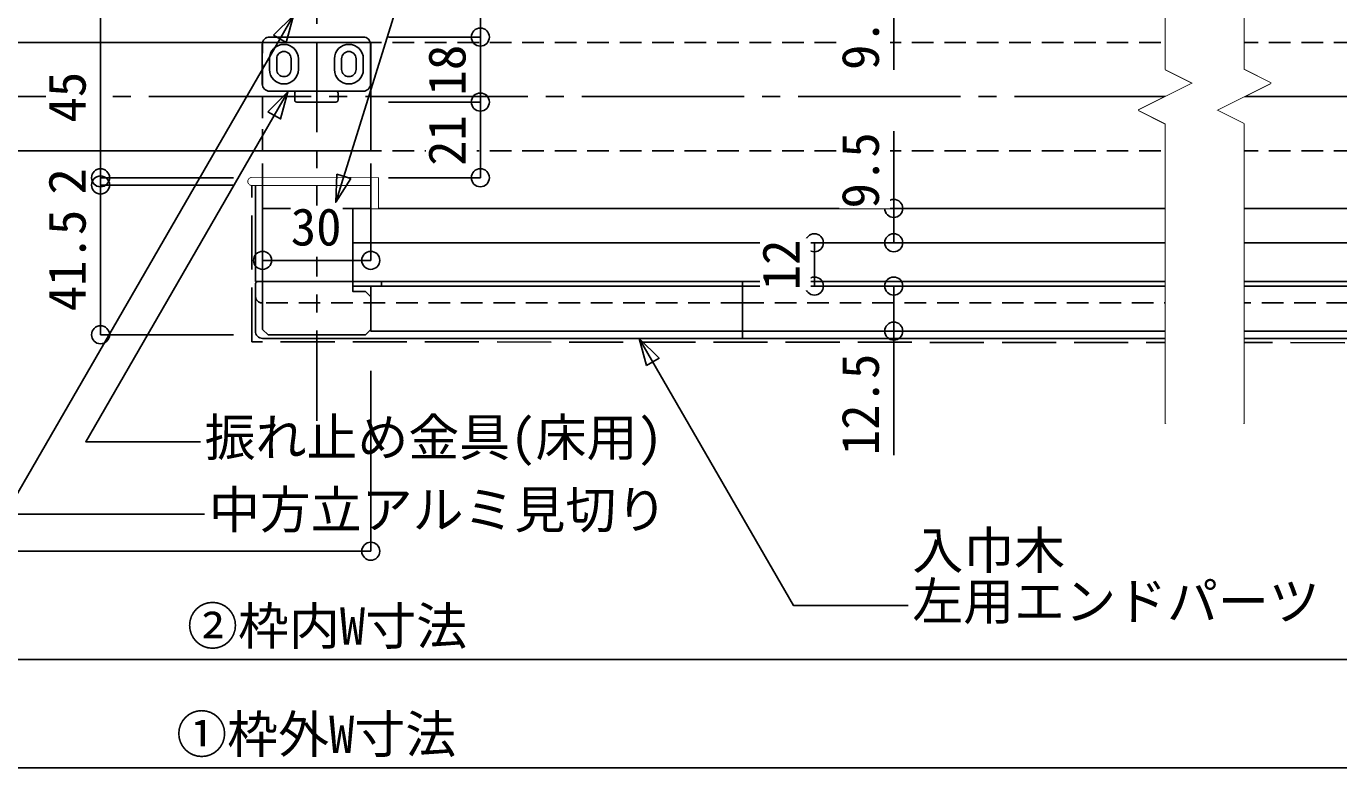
# Model space of a CAD drawing. Units: millimetres, scale not verified. Extents: x -1051 to 1051, y -744 to 744.
# Drawn here: x -427.4 to -63.6, y -107.8 to 97.7 of the extents above; entities that cross this region are included whole.
import ezdxf
from ezdxf.enums import TextEntityAlignment as Align

# ---------------------------------------------------------------- set-up
doc = ezdxf.new("R2010")
doc.units = ezdxf.units.MM
doc.header["$LTSCALE"] = 5
for name, pattern in [('CHAIN1', [8, 5, -1, 1, -1]), ('CHAIN2', [12, 9, -1, 1, -1]), ('DASHED1', [1.8, 1.2, -0.6]), ('DASHED3', [4, 3, -1])]:
    doc.linetypes.add(name, pattern=pattern)
for name, color, linetype in [('1-0', 7, 'Continuous'), ('2-0', 7, 'Continuous'), ('3-0', 7, 'Continuous'), ('4-0', 4, 'Continuous'), ('5-0', 7, 'Continuous')]:
    doc.layers.add(name, color=color, linetype=linetype)
doc.styles.add('ＭＳ ゴシック', font='')
doc.styles.get('ＭＳ ゴシック').set_extended_font_data('MS Gothic')

msp = doc.modelspace()

# ---------------------------------------------------------------- linework, layer by layer
at = {"layer": '1-0'}
for p, q in [((-336.89, 37.666), (-336.89, 47.166)), ((-336.89, 47.166), (86.622, 47.166)), ((-336.89, 37.666), (86.622, 37.666)), ((-336.89, 37.666), (86.622, 37.666)), ((-336.89, 37.666), (-336.89, 25.666)), ((-336.89, 25.666), (86.622, 25.666))]:
    msp.add_line(p, q, dxfattribs=at)
msp.add_lwpolyline([(218.093, 13.166), (-331.89, 13.166), (-331.89, 25.666), (218.093, 25.666)], dxfattribs=at)
at = {"layer": '2-0'}
for p, q in [((-363.89, 26.966), (-363.89, 53.665)), ((-363.89, 53.665), (-361.89, 53.665)), ((-361.89, 26.966), (-361.89, 53.665)), ((-363.89, 26.966), (-361.89, 26.966)), ((-328.89, 25.665), (-328.89, 26.965)), ((-328.89, 26.965), (-228.89, 26.965)), ((-328.89, 25.665), (-228.89, 25.665)), ((-228.89, 25.665), (-228.89, 26.965))]:
    msp.add_line(p, q, dxfattribs=at)
at = {"layer": '2-0', "linetype": 'DASHED1'}
for p, q in [((-228.89, 20.965), (-361.89, 20.965)), ((218.093, 20.965), (-228.89, 20.965))]:
    msp.add_line(p, q, dxfattribs=at)
at = {"layer": '2-0'}
msp.add_lwpolyline([(-228.89, 26.965), (-362.99, 26.965), (-363.166, 26.948), (-363.334, 26.897), (-363.49, 26.814), (-363.626, 26.702), (-363.738, 26.565), (-363.822, 26.41), (-363.873, 26.241), (-363.89, 26.065), (-363.89, 19.065), (-363.89, 13.165), (-363.852, 12.775), (-363.738, 12.4), (-363.553, 12.054), (-363.304, 11.751), (-363.001, 11.502), (-362.655, 11.318), (-362.28, 11.204), (-361.89, 11.165), (-228.89, 11.165)], close=True, dxfattribs=at)
for points in [[(218.093, 26.965), (-228.89, 26.965), (-228.89, 11.165), (218.093, 11.165)], [(218.093, 26.965), (-228.89, 26.965), (-228.89, 25.665), (218.093, 25.665)]]:
    msp.add_lwpolyline(points, dxfattribs=at)
at = {"layer": '2-0', "linetype": 'DASHED1'}
msp.add_arc((-361.89, 22.965), 2, 180, 270, dxfattribs=at)
at = {"layer": '3-0', "color": 5, "linetype": 'CHAIN1'}
msp.add_line((-346.89, -11.656), (-346.89, 184.08), dxfattribs=at)
at = {"layer": '3-0'}
for p, q in [((-753.402, 93.165), (-331.89, 93.165)), ((-331.89, 63.165), (-331.89, 93.165)), ((-753.402, 63.165), (-331.89, 63.165)), ((-361.89, 47.165), (-361.89, 53.665)), ((-331.89, 47.165), (-331.89, 53.665)), ((-361.89, 47.165), (-331.89, 47.165))]:
    msp.add_line(p, q, dxfattribs=at)
at = {"layer": '3-0', "linetype": 'DASHED1'}
for p, q in [((-361.89, 63.165), (-361.89, 93.165)), ((-361.89, 93.165), (59.622, 93.165)), ((-361.89, 63.165), (59.622, 63.165))]:
    msp.add_line(p, q, dxfattribs=at)
at = {"layer": '3-0', "color": 5, "linetype": 'CHAIN2'}
msp.add_line((-753.402, 78.165), (59.622, 78.165), dxfattribs=at)
at = {"layer": '3-0'}
for points in [[(-361.98, 92.665), (-361.98, 81.665), (-361.941, 81.275), (-361.828, 80.9), (-361.643, 80.554), (-361.394, 80.251), (-361.091, 80.002), (-360.745, 79.818), (-360.37, 79.704), (-359.98, 79.665), (-333.98, 79.665), (-333.59, 79.704), (-333.215, 79.818), (-332.869, 80.002), (-332.566, 80.251), (-332.317, 80.554), (-332.132, 80.9), (-332.018, 81.275), (-331.98, 81.665), (-331.98, 92.665), (-332.018, 93.056), (-332.132, 93.431), (-332.317, 93.777), (-332.566, 94.08), (-332.869, 94.328), (-333.215, 94.513), (-333.59, 94.627), (-333.98, 94.665), (-359.98, 94.665), (-360.37, 94.627), (-360.745, 94.513), (-361.091, 94.328), (-361.394, 94.08), (-361.643, 93.777), (-361.828, 93.431), (-361.941, 93.056)], [(-351.98, 88.665), (-351.98, 85.665), (-352.057, 84.885), (-352.284, 84.135), (-352.654, 83.443), (-353.151, 82.837), (-353.758, 82.34), (-354.449, 81.97), (-355.2, 81.742), (-356.76, 81.742), (-357.511, 81.97), (-358.202, 82.34), (-358.808, 82.837), (-359.306, 83.443), (-359.675, 84.135), (-359.903, 84.885), (-359.98, 85.665), (-359.98, 88.665), (-359.903, 89.446), (-359.675, 90.196), (-359.306, 90.888), (-358.808, 91.494), (-358.202, 91.991), (-357.511, 92.361), (-356.76, 92.589), (-355.2, 92.589), (-354.449, 92.361), (-353.758, 91.991), (-353.151, 91.494), (-352.654, 90.888), (-352.284, 90.196), (-352.057, 89.446)], [(-333.98, 88.665), (-333.98, 85.665), (-334.057, 84.885), (-334.284, 84.135), (-334.654, 83.443), (-335.151, 82.837), (-335.758, 82.34), (-336.449, 81.97), (-337.2, 81.742), (-338.76, 81.742), (-339.511, 81.97), (-340.202, 82.34), (-340.808, 82.837), (-341.306, 83.443), (-341.675, 84.135), (-341.903, 84.885), (-341.98, 85.665), (-341.98, 88.665), (-341.903, 89.446), (-341.675, 90.196), (-341.306, 90.888), (-340.808, 91.494), (-340.202, 91.991), (-339.511, 92.361), (-338.76, 92.589), (-337.2, 92.589), (-336.449, 92.361), (-335.758, 91.991), (-335.151, 91.494), (-334.654, 90.888), (-334.284, 90.196), (-334.057, 89.446)], [(-357.98, 85.665), (-357.941, 85.275), (-357.828, 84.9), (-357.643, 84.554), (-357.394, 84.251), (-357.091, 84.002), (-356.745, 83.818), (-356.37, 83.704), (-355.59, 83.704), (-355.215, 83.818), (-354.869, 84.002), (-354.566, 84.251), (-354.317, 84.554), (-354.132, 84.9), (-354.018, 85.275), (-353.98, 85.665), (-353.98, 88.665), (-354.018, 89.056), (-354.132, 89.431), (-354.317, 89.777), (-354.566, 90.08), (-354.869, 90.328), (-355.215, 90.513), (-355.59, 90.627), (-356.37, 90.627), (-356.745, 90.513), (-357.091, 90.328), (-357.394, 90.08), (-357.643, 89.777), (-357.828, 89.431), (-357.941, 89.056), (-357.98, 88.665)], [(-339.98, 85.665), (-339.941, 85.275), (-339.828, 84.9), (-339.643, 84.554), (-339.394, 84.251), (-339.091, 84.002), (-338.745, 83.818), (-338.37, 83.704), (-337.59, 83.704), (-337.215, 83.818), (-336.869, 84.002), (-336.566, 84.251), (-336.317, 84.554), (-336.132, 84.9), (-336.018, 85.275), (-335.98, 85.665), (-335.98, 88.665), (-336.018, 89.056), (-336.132, 89.431), (-336.317, 89.777), (-336.566, 90.08), (-336.869, 90.328), (-337.215, 90.513), (-337.59, 90.627), (-338.37, 90.627), (-338.745, 90.513), (-339.091, 90.328), (-339.394, 90.08), (-339.643, 89.777), (-339.828, 89.431), (-339.941, 89.056), (-339.98, 88.665)], [(-331.89, 13.665), (-331.89, 22.655), (-333.4, 24.165), (-336.89, 24.165), (-336.89, 47.165), (-361.89, 47.165), (-361.89, 13.665), (-360.39, 12.165), (-333.39, 12.165)], [(-360.39, 12.165), (-361.89, 13.665), (-361.89, 26.966), (-336.89, 26.966), (-336.89, 24.165), (-333.4, 24.165), (-331.89, 22.655), (-331.89, 13.665), (-333.39, 12.165)]]:
    msp.add_lwpolyline(points, close=True, dxfattribs=at)
for points in [[(-341.48, 79.665), (-352.48, 79.665), (-352.529, 79.663), (-352.577, 79.656), (-352.625, 79.644), (-352.671, 79.627), (-352.716, 79.606), (-352.758, 79.581), (-352.797, 79.552), (-352.866, 79.483), (-352.896, 79.443), (-352.921, 79.401), (-352.942, 79.357), (-352.958, 79.311), (-352.97, 79.263), (-352.977, 79.214), (-352.98, 79.165), (-352.98, 77.165), (-352.977, 77.116), (-352.97, 77.068), (-352.958, 77.02), (-352.942, 76.974), (-352.921, 76.93), (-352.896, 76.888), (-352.866, 76.848), (-352.797, 76.779), (-352.758, 76.75), (-352.716, 76.724), (-352.671, 76.703), (-352.625, 76.687), (-352.577, 76.675), (-352.529, 76.668), (-352.48, 76.665), (-341.48, 76.665), (-341.382, 76.675), (-341.289, 76.703), (-341.202, 76.75), (-341.126, 76.812), (-341.064, 76.888), (-341.018, 76.974)], [(-341.018, 76.974), (-340.989, 77.068), (-340.98, 77.165), (-340.98, 79.165), (-340.989, 79.263), (-341.018, 79.357), (-341.064, 79.443), (-341.126, 79.519), (-341.202, 79.581), (-341.289, 79.627), (-341.382, 79.656), (-341.48, 79.665)], [(-361.89, 53.665), (-331.89, 53.665), (-364.89, 53.665), (-365.085, 53.685), (-365.273, 53.742), (-365.446, 53.834), (-365.597, 53.958), (-365.722, 54.11), (-365.814, 54.283), (-365.871, 54.47), (-365.871, 54.861), (-365.814, 55.048), (-365.722, 55.221), (-365.597, 55.373), (-365.446, 55.497), (-365.273, 55.589), (-365.085, 55.646), (-364.89, 55.665), (-329.89, 55.665), (-329.89, 47.165), (-331.89, 47.165), (-331.89, 53.665), (-331.89, 47.165)]]:
    msp.add_lwpolyline(points, dxfattribs=at)
at = {"layer": '3-0', "color": 3, "linetype": 'DASHED3'}
msp.add_lwpolyline([(218.093, 9.728), (-364.89, 10.218), (-364.89, 53.665)], dxfattribs=at)
at = {"layer": '4-0'}
for p, q in [((-186.921, 109.165), (-186.921, 85.55)), ((-406.829, 100.665), (-406.829, 55.665)), ((-326.985, 94.665), (-301.525, 94.665)), ((-301.525, 76.665), (-301.525, 94.665)), ((-326.985, 76.665), (-301.525, 76.665)), ((-369.926, 55.665), (-406.829, 55.665)), ((-369.926, 55.665), (-406.829, 55.665)), ((-406.829, 53.665), (-406.829, 55.665)), ((-326.985, 55.665), (-301.525, 55.665)), ((-369.926, 53.665), (-406.829, 53.665)), ((-369.926, 53.665), (-406.829, 53.665)), ((-406.829, 53.665), (-406.829, 12.163)), ((-186.921, 37.666), (-186.921, 47.166)), ((-186.27, 37.666), (-208.908, 37.666)), ((-208.908, 37.666), (-208.908, 25.666)), ((-164.284, 37.666), (-186.921, 37.666)), ((-361.89, 32.784), (-331.89, 32.784)), ((-186.27, 25.666), (-208.908, 25.666)), ((-164.284, 25.666), (-186.921, 25.666)), ((-186.921, 13.166), (-186.921, 25.666)), ((-369.926, 12.163), (-406.829, 12.163)), ((-164.284, 13.166), (-186.921, 13.166)), ((-186.921, 13.166), (-186.921, -21.228)), ((-331.89, 2.159), (-331.89, -47.841)), ((-331.89, -47.841), (-753.402, -47.841)), ((62.622, -77.841), (-750.39, -77.841)), ((86.622, -107.841), (-780.39, -107.841))]:
    msp.add_line(p, q, dxfattribs=at)
msp.add_lwpolyline([(-164.284, 47.166), (-186.921, 47.166), (-186.921, 68.615)], dxfattribs=at)
for centre in [(-301.525, 94.665), (-301.525, 76.665), (-406.829, 55.665), (-406.829, 55.665), (-406.829, 53.665), (-406.829, 53.665), (-301.525, 55.665), (-186.921, 47.166), (-208.908, 37.666), (-186.921, 37.666), (-361.89, 32.784), (-331.89, 32.784), (-208.908, 25.666), (-186.921, 25.666), (-406.829, 12.163), (-186.921, 13.166), (-331.89, -47.841)]:
    msp.add_circle(centre, 2.5, dxfattribs=at)
at = {"layer": '5-0'}
for points in [[(-111.548, -12.512), (-111.548, 70.665), (-119.048, 74.415), (-104.048, 81.915), (-111.548, 85.665), (-111.548, 168.842)], [(-89.902, -12.512), (-89.902, 70.665), (-97.402, 74.415), (-82.402, 81.915), (-89.902, 85.665), (-89.902, 168.842)]]:
    msp.add_lwpolyline(points, dxfattribs=at)
at = {"layer": '5-0', "color": 6}
for points in [[(-358.841, 95.173), (-353.348, 100.665), (-355.359, 93.162)], [(-360.402, 73.981), (-354.91, 79.474), (-356.92, 71.97)], [(-255.463, 3.662), (-257.474, 11.166), (-251.981, 5.673)]]:
    msp.add_lwpolyline(points, close=True, dxfattribs=at)

# ---------------------------------------------------------------- texts
at = {"layer": '4-0', "style": 'ＭＳ ゴシック', "width": 1.05}
msp.add_text('2', height=10.35, rotation=90, dxfattribs=at).set_placement((-407.829, 50.997), align=Align.BOTTOM_LEFT)
at = {"layer": '4-0', "style": 'ＭＳ ゴシック'}
msp.add_text('41.5', height=10.35, rotation=90, dxfattribs=at).set_placement((-407.829, 18.662), align=Align.BOTTOM_LEFT)
at = {"layer": '5-0', "style": 'ＭＳ ゴシック'}
for s, p in [('振れ止め金具(床用)', (-377.959, -24.559)), ('中方立アルミ見切り', (-376.769, -44.595)), ('入巾木', (-181.764, -55.858)), ('左用エンドパーツ', (-181.764, -69.97))]:
    msp.add_text(s, height=10.35, dxfattribs=at).set_placement(p, align=Align.BOTTOM_LEFT)

# ---------------------------------------------------------------- next in the draw order: wipeouts: each hides what was drawn before it
for points in [[(-97.402, 74.415), (-89.902, 85.665), (-89.902, 168.842), (-89.902, 168.842)], [(-331.89, 47.165), (-329.89, 55.665), (-329.89, 47.165), (-329.89, 47.165)]]:
    msp.add_wipeout(points)
at = {"color": 7}
for points in [[(-187.921, 85.55), (-202.032, 85.55), (-202.032, 106.999), (-187.921, 106.999)], [(-302.525, 78.469), (-316.636, 78.469), (-316.636, 92.862), (-302.525, 92.862)], [(-407.829, 70.969), (-421.94, 70.969), (-421.94, 85.362), (-407.829, 85.362)], [(-187.921, 47.166), (-202.032, 47.166), (-202.032, 68.615), (-187.921, 68.615)], [(-354.087, 33.784), (-354.087, 47.895), (-339.693, 47.895), (-339.693, 33.784)], [(-209.908, 24.469), (-224.019, 24.469), (-224.019, 38.863), (-209.908, 38.863)], [(-187.921, -21.228), (-202.032, -21.228), (-202.032, 7.276), (-187.921, 7.276)], [(-382.831, -76.841), (-382.831, -62.73), (-304.938, -62.73), (-304.938, -76.841)], [(-385.831, -106.841), (-385.831, -92.73), (-307.938, -92.73), (-307.938, -106.841)]]:
    msp.add_wipeout(points, dxfattribs=at)

# ---------------------------------------------------------------- next in the draw order: linework, layer by layer
at = {"layer": '3-0'}
msp.add_solid([(-331.89, 47.165), (-329.89, 47.165), (-329.89, 47.165)], dxfattribs=at)
at = {"layer": '4-0'}
for p, q in [((-301.525, 100.665), (-301.525, 94.665)), ((-326.985, 94.665), (-301.525, 94.665)), ((-326.985, 76.665), (-301.525, 76.665)), ((-301.525, 76.665), (-301.525, 55.665))]:
    msp.add_line(p, q, dxfattribs=at)
for centre in [(-301.525, 94.665), (-301.525, 76.665)]:
    msp.add_circle(centre, 2.5, dxfattribs=at)
at = {"layer": '5-0', "color": 6}
msp.add_lwpolyline([(-182.954, -62.914), (-214.704, -62.914), (-257.474, 11.166)], dxfattribs=at)

# ---------------------------------------------------------------- next in the draw order: texts
at = {"layer": '4-0', "style": 'ＭＳ ゴシック'}
for s, p in [('9.5', (-187.921, 85.55)), ('18', (-302.525, 78.469)), ('45', (-407.829, 70.969)), ('9.5', (-187.921, 47.166)), ('12', (-209.908, 24.469)), ('12.5', (-187.921, -21.228))]:
    msp.add_text(s, height=10.35, rotation=90, dxfattribs=at).set_placement(p, align=Align.BOTTOM_LEFT)
for s, p in [('30', (-354.087, 33.784)), ('②枠内W寸法', (-382.831, -76.841)), ('①枠外W寸法', (-385.831, -106.841))]:
    msp.add_text(s, height=10.35, dxfattribs=at).set_placement(p, align=Align.BOTTOM_LEFT)

# ---------------------------------------------------------------- next in the draw order: wipeouts: each hides what was drawn before it
msp.add_wipeout([(-97.402, 74.415), (-82.402, 81.915), (-89.902, 85.665), (-89.902, 85.665)])

# ---------------------------------------------------------------- next in the draw order: wipeouts: each hides what was drawn before it
for points in [[(-104.048, 81.915), (-97.402, 74.415), (-89.902, 168.842), (-89.902, 168.842)], [(-331.89, 53.665), (-329.89, 55.665), (-331.89, 47.165), (-331.89, 47.165)]]:
    msp.add_wipeout(points)
at = {"color": 7}
msp.add_wipeout([(-302.525, 58.969), (-316.636, 58.969), (-316.636, 73.362), (-302.525, 73.362)], dxfattribs=at)

# ---------------------------------------------------------------- next in the draw order: linework, layer by layer
at = {"layer": '3-0'}
msp.add_solid([(-331.89, 53.665), (-331.89, 47.165), (-331.89, 47.165)], dxfattribs=at)

# ---------------------------------------------------------------- next in the draw order: texts
at = {"layer": '4-0', "style": 'ＭＳ ゴシック'}
msp.add_text('21', height=10.35, rotation=90, dxfattribs=at).set_placement((-302.525, 58.969), align=Align.BOTTOM_LEFT)

# ---------------------------------------------------------------- next in the draw order: wipeouts: each hides what was drawn before it
msp.add_wipeout([(-97.402, 74.415), (-89.902, -12.512), (-89.902, 70.665), (-89.902, 70.665)])

# ---------------------------------------------------------------- next in the draw order: wipeouts: each hides what was drawn before it
for points in [[(-104.048, 81.915), (-89.902, -12.512), (-97.402, 74.415), (-97.402, 74.415)], [(-364.89, 53.665), (-329.89, 55.665), (-331.89, 53.665), (-331.89, 53.665)]]:
    msp.add_wipeout(points)

# ---------------------------------------------------------------- next in the draw order: wipeouts: each hides what was drawn before it
for points in [[(-111.548, -12.512), (-89.902, -12.512), (-104.048, 81.915), (-104.048, 81.915)], [(-364.89, 55.665), (-329.89, 55.665), (-364.89, 53.665), (-364.89, 53.665)]]:
    msp.add_wipeout(points)

# ---------------------------------------------------------------- next in the draw order: linework, layer by layer
at = {"layer": '4-0'}
for p, q in [((-361.89, 59.608), (-361.89, 32.784)), ((-331.89, 59.608), (-331.89, 32.784))]:
    msp.add_line(p, q, dxfattribs=at)
at = {"layer": '5-0', "color": 6}
msp.add_line((-283.104, 236.211), (-341.612, 48.895), dxfattribs=at)
msp.add_lwpolyline([(-337.456, 55.458), (-341.612, 48.895), (-341.294, 56.657)], close=True, dxfattribs=at)

# ---------------------------------------------------------------- next in the draw order: wipeouts: each hides what was drawn before it
for points in [[(-111.548, 70.665), (-111.548, -12.512), (-104.048, 81.915), (-104.048, 81.915)], [(-365.085, 53.685), (-364.89, 55.665), (-364.89, 53.665), (-364.89, 53.665)]]:
    msp.add_wipeout(points)

# ---------------------------------------------------------------- next in the draw order: wipeouts: each hides what was drawn before it
for points in [[(-111.548, 85.665), (-104.048, 81.915), (-89.902, 168.842), (-89.902, 168.842)], [(-365.085, 55.646), (-364.89, 55.665), (-365.085, 53.685), (-365.085, 53.685)]]:
    msp.add_wipeout(points)

# ---------------------------------------------------------------- next in the draw order: wipeouts: each hides what was drawn before it
for points in [[(-111.548, 168.842), (-111.548, 85.665), (-89.902, 168.842), (-89.902, 168.842)], [(-119.048, 74.415), (-111.548, 70.665), (-104.048, 81.915), (-104.048, 81.915)], [(-365.273, 53.742), (-365.085, 55.646), (-365.085, 53.685), (-365.085, 53.685)]]:
    msp.add_wipeout(points)

# ---------------------------------------------------------------- next in the draw order: wipeouts: each hides what was drawn before it
msp.add_wipeout([(-365.273, 55.589), (-365.085, 55.646), (-365.273, 53.742), (-365.273, 53.742)])

# ---------------------------------------------------------------- next in the draw order: wipeouts: each hides what was drawn before it
msp.add_wipeout([(-365.446, 53.834), (-365.273, 55.589), (-365.273, 53.742), (-365.273, 53.742)])

# ---------------------------------------------------------------- next in the draw order: wipeouts: each hides what was drawn before it
msp.add_wipeout([(-365.446, 55.497), (-365.273, 55.589), (-365.446, 53.834), (-365.446, 53.834)])

# ---------------------------------------------------------------- next in the draw order: wipeouts: each hides what was drawn before it
msp.add_wipeout([(-365.597, 53.958), (-365.446, 55.497), (-365.446, 53.834), (-365.446, 53.834)])

# ---------------------------------------------------------------- next in the draw order: wipeouts: each hides what was drawn before it
msp.add_wipeout([(-365.597, 55.373), (-365.446, 55.497), (-365.597, 53.958), (-365.597, 53.958)])

# ---------------------------------------------------------------- next in the draw order: wipeouts: each hides what was drawn before it
msp.add_wipeout([(-365.722, 54.11), (-365.597, 55.373), (-365.597, 53.958), (-365.597, 53.958)])

# ---------------------------------------------------------------- next in the draw order: wipeouts: each hides what was drawn before it
msp.add_wipeout([(-365.722, 55.221), (-365.597, 55.373), (-365.722, 54.11), (-365.722, 54.11)])

# ---------------------------------------------------------------- next in the draw order: wipeouts: each hides what was drawn before it
msp.add_wipeout([(-365.814, 54.283), (-365.722, 55.221), (-365.722, 54.11), (-365.722, 54.11)])

# ---------------------------------------------------------------- next in the draw order: wipeouts: each hides what was drawn before it
msp.add_wipeout([(-365.814, 55.048), (-365.722, 55.221), (-365.814, 54.283), (-365.814, 54.283)])

# ---------------------------------------------------------------- next in the draw order: wipeouts: each hides what was drawn before it
msp.add_wipeout([(-365.871, 54.47), (-365.814, 55.048), (-365.814, 54.283), (-365.814, 54.283)])

# ---------------------------------------------------------------- next in the draw order: wipeouts: each hides what was drawn before it
msp.add_wipeout([(-365.871, 54.861), (-365.814, 55.048), (-365.871, 54.47), (-365.871, 54.47)])

# ---------------------------------------------------------------- next in the draw order: linework, layer by layer
for points in [[(-377.959, -37.539), (-433.141, -37.539), (-353.348, 100.665)], [(-379.149, -17.504), (-410.899, -17.504), (-354.91, 79.474)]]:
    msp.add_lwpolyline(points, dxfattribs=at)

doc.saveas('drawing.dxf')
